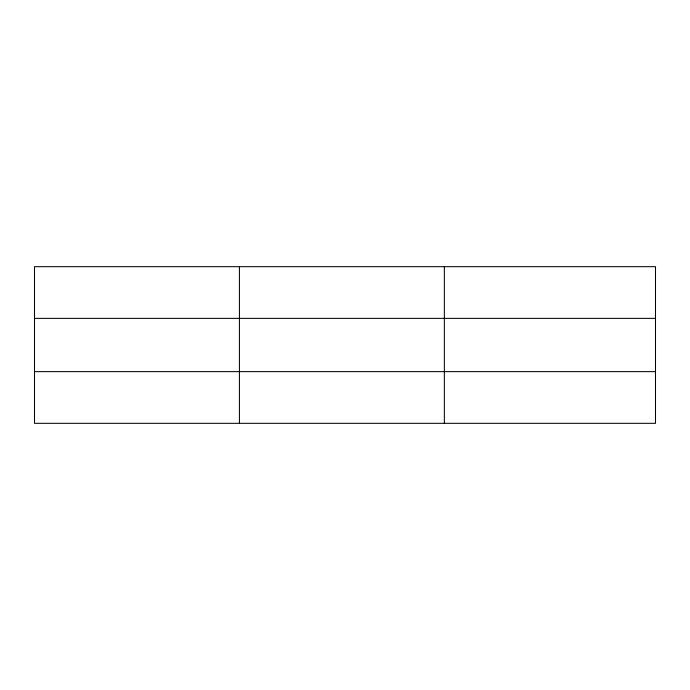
<?xml version="1.0" encoding="UTF-8"?>
<svg xmlns="http://www.w3.org/2000/svg" width="690" height="690" viewBox="0 0 690 690"><rect width="100%" height="100%" fill="white"/><g stroke="black" fill="none" stroke-linecap="round" stroke-linejoin="round"><path stroke-width="1.03" d="M239.43 266.676L239.43 423.324M444.36 266.676L444.36 423.324M34.5 318.366L655.5 318.366M34.5 371.634L655.5 371.634M655.5 397.474L655.5 423.324L34.5 423.324L34.5 266.676L655.5 266.676L655.5 397.474"/></g></svg>
